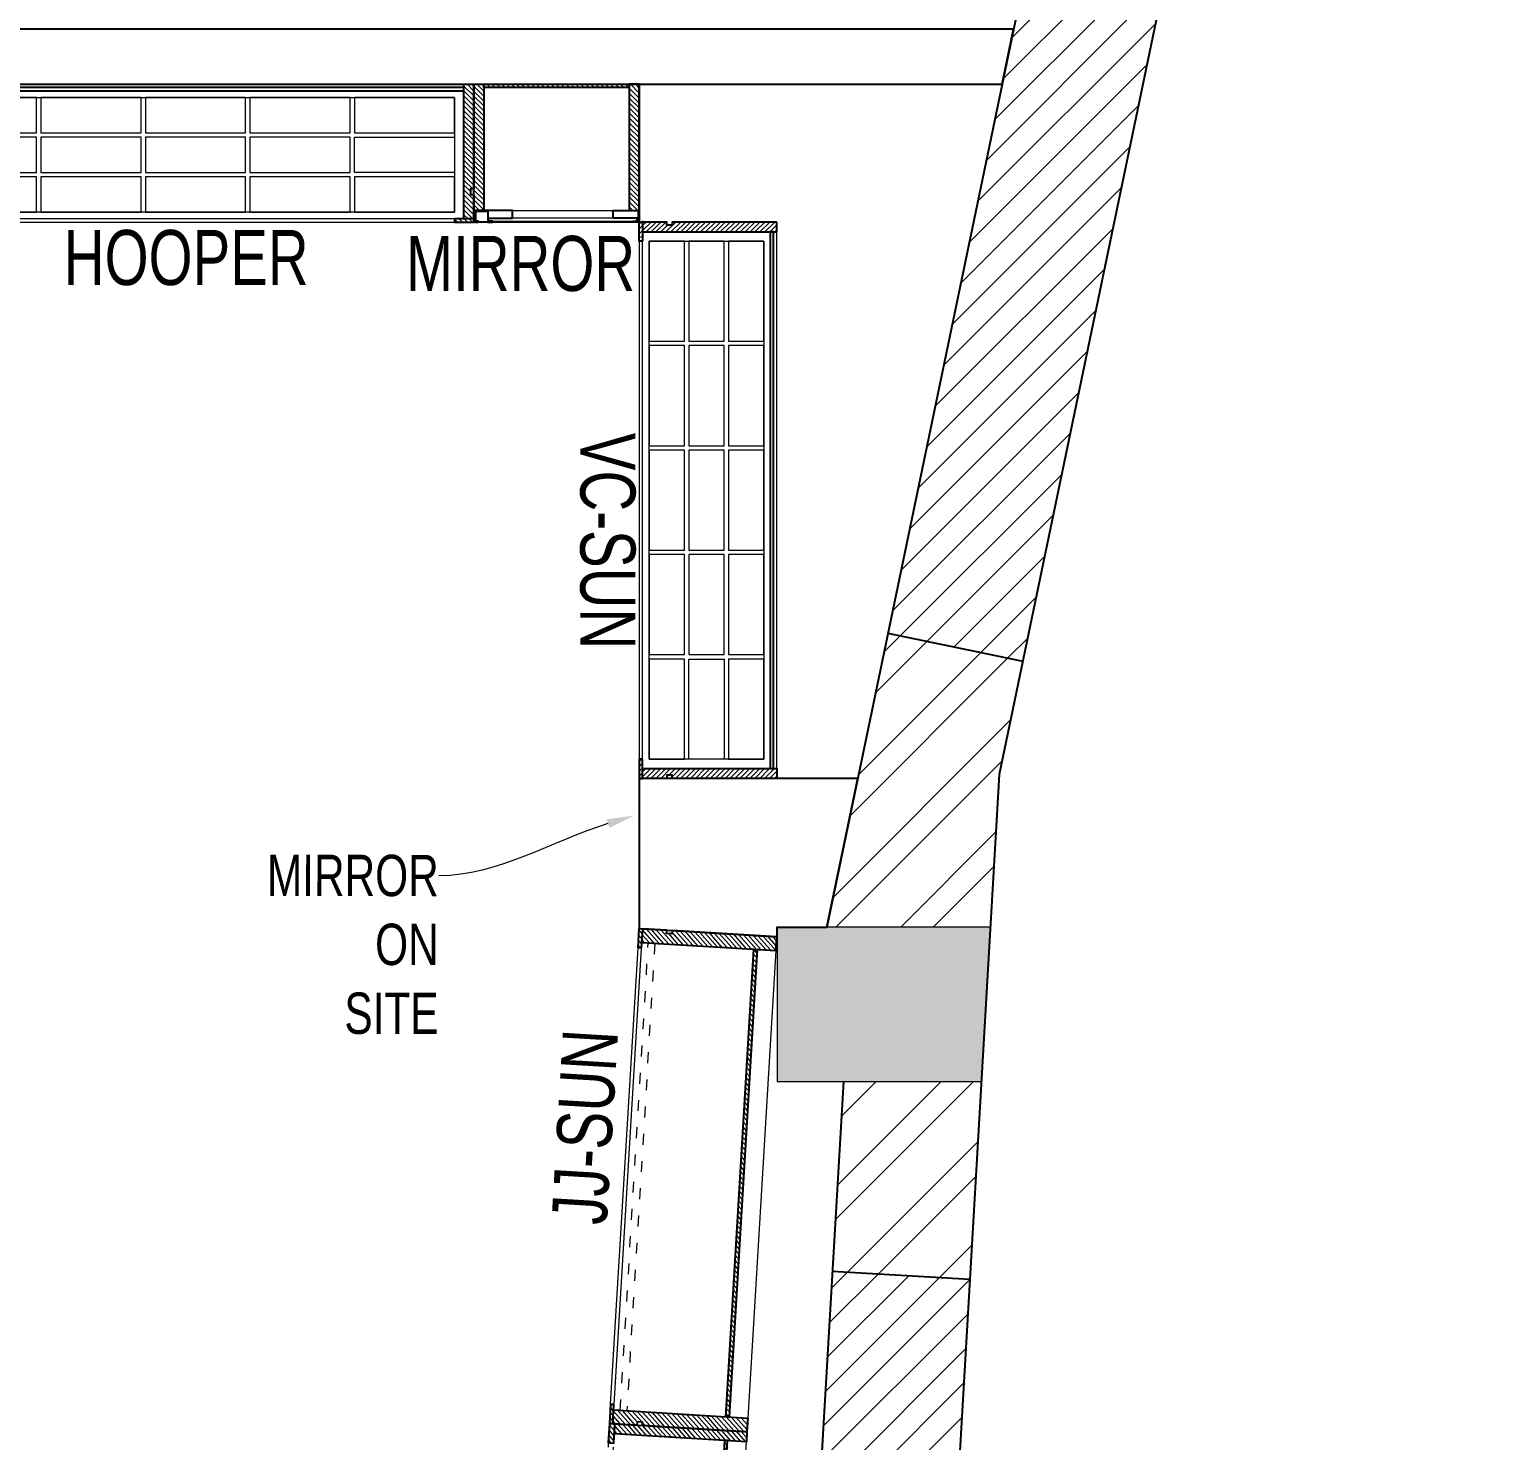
# Model space of a CAD drawing. Header units: feet. Extents: x 3164909 to 3172211, y -5464209 to -5452594.
# Drawn here: x 3169562 to 3172211, y -5458617 to -5456055 of the extents above; entities that cross this region are included whole.
import ezdxf
from ezdxf import colors
from ezdxf.entities.mleader import LeaderData, LeaderLine
from ezdxf.math import Vec2, Vec3

# ---------------------------------------------------------------- set-up
doc = ezdxf.new("R2010")
doc.units = ezdxf.units.FT
doc.header["$LTSCALE"] = 33
doc.header["$MEASUREMENT"] = 0
doc.linetypes.add('ACAD_ISO03W100', pattern=[30, 12, -18])
for name, color, linetype, lineweight in [('A-COL', 243, 'Continuous', 9), ('column hatch', 5, 'Continuous', 0), ('HIDDEN LINE', 177, 'Continuous', 0), ('LENS-DIM', 252, 'Continuous', 5), ('LENS-PARTITION', 21, 'Continuous', 25), ('LENS-TEXT', 31, 'Continuous', 5), ('LENS_TEXT', 31, 'Continuous', 5), ('LK-FF&E WALL', 1, 'Continuous', 9), ('LN-ELEVATION-1', 81, 'Continuous', 25), ('LN-ELEVATION-2', 103, 'Continuous', 20), ('LN-ELEVATION-3', 125, 'Continuous', 18), ('LN-ELEVATION-4', 145, 'Continuous', 13), ('LN-HATCH', 251, 'Continuous', 0), ('PLANO-TXT', 252, 'Continuous', 5)]:
    doc.layers.add(name, color=color, linetype=linetype, lineweight=lineweight)
doc.layers.add('A-WALL', color=1, linetype='Continuous')
doc.styles.add('LK TXT', font='GILC____.TTF', dxfattribs={"height": 100})
doc.styles.get("Standard").update_dxf_attribs({"font": 'GILC____.TTF'})
pattern_1 = [(45, (7858558.917, 3503823.203), (-4.4901280605, 4.4901280605), [])]
pattern_2 = [(45, (3990327.2935, 1709214.6916), (-4.4901280605, 4.4901280605), [])]
pattern_3 = [(45, (4208834.247, 1706614.74), (-4.4901280605, 4.4901280605), [])]
pattern_4 = [(45, (4209134.247, 1706614.74), (-4.4901280605, 4.4901280605), [])]

# ---------------------------------------------------------------- blocks, each defined once
blk = doc.blocks.new('rtf')
at = {"color": 0, "linetype": 'ByBlock', "lineweight": -2}
for p, q in [((16425.3, -172793.1), (16535.3, -172793.1)), ((16535.3, -172793.1), (16535.3, -172817.1)), ((16412.5, -172798.8), (16452.4, -172798.8)), ((16412.5, -172810.8), (16412.5, -172798.8)), ((16412.5, -172810.8), (16452.4, -172810.8)), ((16425.3, -172817.1), (16535.3, -172817.1))]:
    blk.add_line(p, q, dxfattribs=at)
for centre, radius, start, end in [((16412.5, -172805.1), 17.5, 21.0506, 340.9422), ((16444.5, -172804.8), 9.89, 322.6562, 37.3438)]:
    blk.add_arc(centre, radius, start, end, dxfattribs=at)
blk = doc.blocks.new('dsg')
at = {"color": 0, "linetype": 'ByBlock', "lineweight": -2}
for radius in [155, 143, 25, 20]:
    blk.add_circle((11491.5, -171102.6), radius, dxfattribs=at)
blk.add_blockref('rtf', (-5117.5, 1702.9), dxfattribs=at)
blk = doc.blocks.new('A$C94e56fbd')
at = {"layer": 'column hatch'}
h = blk.add_hatch(color=8, dxfattribs=at)
h.dxf.hatch_style = 1
h.paths.add_polyline_path([(1917.4, -4501.9), (1457.4, -4501.9), (1457.4, -4762.3), (1911, -4726.6)])
h.paths.add_polyline_path([(1940.8, -3673.6), (1595.1, -3673.6), (1595.1, -3953.6), (1932.9, -3953.6)])
h.paths.add_polyline_path([(2001.8, -1519.3), (2002.6, -1504.8), (1612.2, -1504.8), (1612.2, -1784.8), (1994.3, -1784.8)])
h.paths.add_polyline_path([(2129.1, 661.3), (1742.3, 661.3), (1742.3, 381.3), (2112.7, 381.3)])
h.paths.add_polyline_path([(3033.4, 5213.3), (2603.4, 5234.3), (2603.4, 4854), (2958.8, 4854)])
h.paths.add_polyline_path([(54.1, 5359), (33.3, 5360), (-168.1, 5357.3), (-214.1, 5010.3), (4, 4981.4)])
h.paths.add_polyline_path([(-2895.3, 5718.9), (-3147.4, 5752.3), (-3245.3, 5326.7), (-2895.3, 5326.7)])
h.paths.add_polyline_path([(-3916.5, 933), (-4256.5, 933), (-4256.5, 653), (-3916.5, 653)])
h.paths.add_polyline_path([(-1051.1, 787.1), (-1331.1, 787.1), (-1331.1, 507.1), (-1051.1, 507.1)])
h.paths.add_polyline_path([(-1051.1, -1392.9), (-1331.1, -1392.9), (-1331.1, -1672.9), (-1051.1, -1672.9)])
h.paths.add_polyline_path([(-3886.5, -1251), (-4256.5, -1251), (-4256.5, -1531), (-3886.5, -1531)])
h.paths.add_polyline_path([(-1065.1, -3576.9), (-1344.2, -3576.9), (-1345.1, -3856.9), (-1065.1, -3856.9)])
h.paths.add_polyline_path([(-3886.5, -3402), (-4256.5, -3402), (-4256.5, -3682), (-3886.5, -3682)])
at = {"layer": 'LN-HATCH'}
h = blk.add_hatch(dxfattribs=at)
h.set_pattern_fill('ANSI32', color=256, scale=333, angle=180)
h.set_pattern_definition([(225, (-5864106.86, 5280898.62), (88.2999593, -88.2999593), []), (225, (-5864165.73, 5280898.62), (88.2999593, -88.2999593), [])])
h.paths.add_polyline_path([(1932.9, -3953.6), (1695.1, -3953.6), (1667.4, -4501.9), (1917.4, -4501.9)])
h.paths.add_polyline_path([(1648.5, 5281), (54.1, 5359), (21.1, 5110.3), (1604.6, 5032.8)])
h.paths.add_polyline_path([(-168.1, 5357.3), (-2895.3, 5718.9), (-2895.3, 5466.7), (-200.9, 5109.5)])
h.paths.add_polyline_path([(-3035.3, 5326.7), (-3245.3, 5326.7), (-4256.5, 933), (-4046.5, 933)])
h.paths.add_polyline_path([(-4056.5, 653), (-4256.5, 653), (-4256.5, -1251), (-4056.5, -1251)])
h.paths.add_polyline_path([(-4006.5, -3682), (-4256.5, -3682), (-4256.5, -4901), (-4006.5, -4901)])
h.paths.add_polyline_path([(2592.5, 4320.1), (2837.3, 4269.2), (2958.8, 4854), (2703.4, 4854)])
h.paths.add_polyline_path([(2188, 1144.3), (1943.2, 1195.2), (1832.3, 661.3), (2129.1, 661.3), (2145.2, 938.6)])
h.paths.add_polyline_path([(2187.3, 2370.1), (2432.1, 2319.2), (2593.1, 3094.3), (2348.4, 3145.2)])
h.paths.add_polyline_path([(2021.8, -1175.3), (1772.3, -1160.7), (1752.2, -1504.8), (2002.6, -1504.8)])
h.paths.add_polyline_path([(1842.2, 37.2), (2091.8, 22.7), (2112.7, 381.3), (1862.3, 381.3)])
h.paths.add_polyline_path([(1950.4, -3335.9), (1705.6, -3328.9), (1695.1, -3673.6), (1940.8, -3673.6)])
h.paths.add_polyline_path([(-4256.5, -1866.5), (-4046.5, -1866.5), (-4046.5, -1531), (-4256.5, -1531)])
h.paths.add_polyline_path([(-4046.5, -3066.5), (-4256.5, -3066.5), (-4256.5, -3402), (-4046.5, -3402)])
h = blk.add_hatch(dxfattribs=at)
h.set_pattern_fill('ANSI31', color=256, scale=333, angle=180)
h.set_pattern_definition([(225, (-5864106.86, 5280898.62), (29.43331977, -29.43331977), [])])
h.paths.add_polyline_path([(2837.3, 4269.2), (2592.5, 4320.1), (2348.4, 3145.2), (2593.1, 3094.3)])
h.paths.add_polyline_path([(2432.1, 2319.2), (2187.3, 2370.1), (1943.2, 1195.2), (2188, 1144.3)])
h.paths.add_polyline_path([(2091.8, 22.7), (1842.2, 37.2), (1772.3, -1160.7), (2021.8, -1175.3)])
h.paths.add_polyline_path([(1984.3, -2136.3), (1741.8, -2129.5), (1705.6, -3328.9), (1950.4, -3335.9)])
h.paths.add_polyline_path([(-4046.5, -1866.5), (-4256.5, -1866.5), (-4256.5, -3066.5), (-4046.5, -3066.5)])
at = {"layer": 'A-COL'}
for p, q in [((2129.1, 661.3), (1742.3, 661.3)), ((1742.3, 661.3), (1742.3, 381.3)), ((1742.3, 381.3), (2112.7, 381.3))]:
    blk.add_line(p, q, dxfattribs=at)
at = {"layer": 'A-WALL'}
for p, q in [((3033.4, 5213.3), (2145.2, 938.6)), ((2703.4, 4854), (1832.3, 661.3)), ((1943.2, 1195.2), (2188, 1144.3)), ((2145.2, 938.6), (2001.8, -1519.3)), ((1862.3, 381.3), (1752.2, -1504.8)), ((1842.2, 37.2), (2091.8, 22.7))]:
    blk.add_line(p, q, dxfattribs=at)
blk = doc.blocks.new('VC HD 1010')
at = {"layer": 'LN-HATCH', "ltscale": 0.5}
h = blk.add_hatch(dxfattribs=at)
h.set_pattern_fill('ANSI31', color=256, scale=2)
h.set_pattern_definition([(45, (3761554.586, 1795022.936), (-4.490128061, 4.490128061), [])])
h.paths.add_polyline_path([(-505.2, 24), (-505.2, -166), (-499.2, -166), (-499.2, -176), (-505.2, -176), (-505.2, -220), (-487.2, -220), (-487.2, 24)])
h = blk.add_hatch(dxfattribs=at)
h.set_pattern_fill('ANSI31', color=256, scale=2)
h.set_pattern_definition(pattern_1)
h.paths.add_polyline_path([(504.8, 24), (504.8, -166), (498.8, -166), (498.8, -176), (504.8, -176), (504.8, -220), (486.8, -220), (486.8, 24)])
h = blk.add_hatch(dxfattribs=at)
h.set_pattern_fill('ANSI31', color=256, scale=2)
h.set_pattern_definition([(45, (7858741.917, 3503823.203), (-4.4901280605, 4.4901280605), [])])
h.paths.add_polyline_path([(-470.2, -220), (-470.2, -226), (-505.2, -226), (-505.2, -220)])
h = blk.add_hatch(dxfattribs=at)
h.set_pattern_fill('ANSI31', color=256, scale=2)
h.set_pattern_definition(pattern_1)
h.paths.add_polyline_path([(476.8, -220), (476.8, -226), (511.8, -226), (511.8, -220)])
at = {"layer": 'LN-ELEVATION-1', "ltscale": 0.5}
for points in [[(-505.2, 24), (-505.2, -166), (-499.2, -166), (-499.2, -176), (-505.2, -176), (-505.2, -220), (-487.2, -220), (-487.2, 24)], [(486.8, 12), (-487.2, 12), (-487.2, 18), (486.8, 18)], [(504.8, 24), (504.8, -166), (498.8, -166), (498.8, -176), (504.8, -176), (504.8, -220), (486.8, -220), (486.8, 24)], [(-470.2, -220), (-470.2, -226), (-505.2, -226), (-505.2, -220)], [(469.8, -220), (469.8, -226), (504.8, -226), (504.8, -220)]]:
    blk.add_lwpolyline(points, close=True, dxfattribs=at)
at = {"layer": 'LN-ELEVATION-2', "ltscale": 0.5}
blk.add_lwpolyline([(470.2, 0), (-470.2, 0), (-470.2, -208), (470.2, -208)], close=True, dxfattribs=at)
at = {"layer": 'LN-ELEVATION-3', "ltscale": 0.5}
for p, q in [((-487.2, 24), (486.8, 24)), ((-470.2, -220), (469.8, -220)), ((469.8, -226), (-470.2, -226))]:
    blk.add_line(p, q, dxfattribs=at)
for points in [[(-470.2, 0), (-288.5, 0), (-288.5, -64), (-470.2, -64)], [(-280.5, 0), (-98.8, 0), (-98.8, -64), (-280.5, -64)], [(-90.8, 0), (90.8, 0), (90.8, -64), (-90.8, -64)], [(98.8, 0), (280.5, 0), (280.5, -64), (98.8, -64)], [(288.5, 0), (470.2, 0), (470.2, -64), (288.5, -64)], [(-470.2, -136), (-288.5, -136), (-288.5, -72), (-470.2, -72)], [(-280.5, -72), (-98.8, -72), (-98.8, -136), (-280.5, -136)], [(-90.8, -72), (90.8, -72), (90.8, -136), (-90.8, -136)], [(98.8, -72), (280.5, -72), (280.5, -136), (98.8, -136)], [(288.5, -72), (470.2, -72), (470.2, -136), (288.5, -136)], [(-470.2, -144), (-288.5, -144), (-288.5, -208), (-470.2, -208)], [(-280.5, -144), (-98.8, -144), (-98.8, -208), (-280.5, -208)], [(-90.8, -144), (90.8, -144), (90.8, -208), (-90.8, -208)], [(98.8, -144), (280.5, -144), (280.5, -208), (98.8, -208)], [(288.5, -144), (470.2, -144), (470.2, -208), (288.5, -208)]]:
    blk.add_lwpolyline(points, close=True, dxfattribs=at)
blk = doc.blocks.new('CLENS 600')
at = {"layer": 'LN-HATCH', "ltscale": 0.5}
h = blk.add_hatch(dxfattribs=at)
h.set_pattern_fill('ANSI31', color=256, scale=2)
h.set_pattern_definition(pattern_2)
h.paths.add_polyline_path([(-600, 0), (-582, 0), (-582, -240), (-600, -240)])
h = blk.add_hatch(dxfattribs=at)
h.set_pattern_fill('ANSI31', color=256, scale=2)
h.set_pattern_definition([(45, (3975657.573, 1709214.6916), (-4.490128061, 4.490128061), [])])
h.paths.add_polyline_path([(-18, 0), (0, 0), (0, -240), (-18, -240)])
h = blk.add_hatch(dxfattribs=at)
h.set_pattern_fill('ANSI31', color=256, scale=2)
h.set_pattern_definition([(45, (3990252.2935, 1709214.6916), (-4.4901280605, 4.4901280605), [])])
h.paths.add_polyline_path([(-582, -40), (-18, -40), (-18, -34), (-582, -34)])
h = blk.add_hatch(dxfattribs=at)
h.set_pattern_fill('ANSI31', color=256, scale=2)
h.set_pattern_definition(pattern_2)
h.paths.add_polyline_path([(-600, -250), (-565, -250), (-565, -240), (-600, -240)])
h = blk.add_hatch(dxfattribs=at)
h.set_pattern_fill('ANSI31', color=256, scale=2)
h.set_pattern_definition([(45, (3990177.2935, 1709214.6916), (-4.4901280605, 4.4901280605), [])])
h.paths.add_polyline_path([(-35, -250), (0, -250), (0, -240), (-35, -240)])
at = {"layer": 'HIDDEN LINE', "linetype": 'ACAD_ISO03W100', "ltscale": 0.02}
for p, q in [((-35, -240), (-565, -240)), ((-565, -250), (-35, -250))]:
    blk.add_line(p, q, dxfattribs=at)
at = {"layer": 'LN-ELEVATION-1', "ltscale": 0.5}
for points in [[(-600, 0), (-582, 0), (-582, -240), (-600, -240)], [(-18, 0), (0, 0), (0, -240), (-18, -240)], [(-582, -40), (-18, -40), (-18, -34), (-582, -34)], [(-600, -250), (-565, -250), (-565, -240), (-600, -240)], [(-35, -250), (0, -250), (0, -240), (-35, -240)]]:
    blk.add_lwpolyline(points, close=True, dxfattribs=at)
at = {"layer": 'LN-ELEVATION-4'}
blk.add_line((-18, 0), (-582, 0), dxfattribs=at)
blk = doc.blocks.new('JJ SH 900')
at = {"layer": 'LN-HATCH', "ltscale": 0.5}
h = blk.add_hatch(dxfattribs=at)
h.set_pattern_fill('ANSI31', color=256, scale=50)
h.paths.add_polyline_path([(-911.8, 0), (-911.8, -190), (-905.8, -190), (-905.8, -200), (-911.8, -200), (-911.8, -244), (-886.8, -244), (-886.8, 0)])
h = blk.add_hatch(dxfattribs=at)
h.set_pattern_fill('ANSI31', color=256, scale=2)
h.set_pattern_definition(pattern_3)
h.paths.add_polyline_path([(-11.8, 0), (-11.8, -190), (-17.8, -190), (-17.8, -200), (-11.8, -200), (-11.8, -244), (-36.8, -244), (-36.8, 0)])
h = blk.add_hatch(dxfattribs=at)
h.set_pattern_fill('ANSI31', color=256, scale=2)
h.set_pattern_definition(pattern_4)
h.paths.add_polyline_path([(-36.8, -40), (-886.8, -40), (-886.8, -34), (-36.8, -34)])
h = blk.add_hatch(dxfattribs=at)
h.set_pattern_fill('ANSI31', color=256, scale=2)
h.set_pattern_definition(pattern_4)
h.paths.add_polyline_path([(-876.8, -244), (-876.8, -250), (-911.8, -250), (-911.8, -244)])
h = blk.add_hatch(dxfattribs=at)
h.set_pattern_fill('ANSI31', color=256, scale=2)
h.set_pattern_definition(pattern_3)
h.paths.add_polyline_path([(-46.8, -244), (-46.8, -250), (-11.8, -250), (-11.8, -244)])
at = {"layer": 'LN-ELEVATION-1', "ltscale": 0.5}
for points in [[(-911.8, 0), (-911.8, -190), (-905.8, -190), (-905.8, -200), (-911.8, -200), (-911.8, -244), (-886.8, -244), (-886.8, 0)], [(-11.8, 0), (-11.8, -190), (-17.8, -190), (-17.8, -200), (-11.8, -200), (-11.8, -244), (-36.8, -244), (-36.8, 0)], [(-36.8, -40), (-886.8, -40), (-886.8, -34), (-36.8, -34)], [(-876.8, -244), (-876.8, -250), (-911.8, -250), (-911.8, -244)], [(-46.8, -244), (-46.8, -250), (-11.8, -250), (-11.8, -244)]]:
    blk.add_lwpolyline(points, close=True, dxfattribs=at)
at = {"layer": 'LN-ELEVATION-3', "ltscale": 0.5}
for p, q in [((-886.8, 0), (-36.8, 0)), ((-876.8, -244), (-46.8, -244)), ((-46.8, -250), (-876.8, -250))]:
    blk.add_line(p, q, dxfattribs=at)
at = {"layer": 'LN-ELEVATION-4', "linetype": 'ACAD_ISO03W100', "ltscale": 0.05}
blk.add_lwpolyline([(-886.8, -220), (-36.8, -220), (-36.8, -232), (-886.8, -232)], close=True, dxfattribs=at)
blk = doc.blocks.new('MIRROR')
at = {"layer": 'LN-HATCH', "ltscale": 0.5}
h = blk.add_hatch(dxfattribs=at)
h.set_pattern_fill('ANSI31', color=256, scale=2)
h.set_pattern_definition([(45, (4060433.7416, 1708720.787), (-4.4901280605, 4.4901280605), [])])
h.paths.add_polyline_path([(212.9, 101.3), (230.9, 101.3), (230.9, -127.7), (212.9, -127.7)])
h.paths.add_polyline_path([(230.9, 95.3), (494.9, 95.3), (494.9, 101.3), (230.9, 101.3)])
h.paths.add_polyline_path([(512.9, 101.3), (494.9, 101.3), (494.9, -127.7), (512.9, -127.7)])
at = {"layer": 'Defpoints'}
blk.add_lwpolyline([(512.9, 101.3), (212.9, 101.3), (212.9, -148.7), (512.9, -148.7)], close=True, dxfattribs=at)
at = {"layer": 'LN-ELEVATION-1'}
for points in [[(212.9, 101.3), (230.9, 101.3), (230.9, -127.7), (212.9, -127.7)], [(230.9, 95.3), (494.9, 95.3), (494.9, 101.3), (230.9, 101.3)], [(512.9, 101.3), (494.9, 101.3), (494.9, -127.7), (512.9, -127.7)], [(259.9, -141.7), (259.9, -127.7), (214.9, -127.7), (214.9, -148.7), (223.9, -148.7), (223.9, -147.2), (216.4, -147.2), (216.4, -141.7)], [(442.9, -141.7), (442.9, -127.7), (487.9, -127.7), (487.9, -148.7), (478.9, -148.7), (478.9, -147.2), (486.4, -147.2), (486.4, -141.7)], [(504.9, -148.7), (504.9, -147.2), (509.4, -147.2), (509.4, -129.2), (487.9, -129.2), (487.9, -127.7), (510.9, -127.7), (510.9, -148.7)]]:
    blk.add_lwpolyline(points, close=True, dxfattribs=at)
at = {"layer": 'LN-ELEVATION-2'}
blk.add_lwpolyline([(259.9, -141.7), (442.9, -141.7), (442.9, -127.7), (259.9, -127.7)], close=True, dxfattribs=at)
at = {"layer": 'LN-ELEVATION-2', "color": 4, "lineweight": 0}
blk.add_lwpolyline([(216.4, -141.7), (486.4, -141.7), (486.4, -147.2), (216.4, -147.2)], close=True, dxfattribs=at)
at = {"layer": 'LN-ELEVATION-4', "ltscale": 0.5}
blk.add_line((478.9, -148.7), (223.9, -148.7), dxfattribs=at)

msp = doc.modelspace()

# ---------------------------------------------------------------- linework, layer by layer
at = {"layer": 'LENS-PARTITION'}
for points in [[(3171348.5, -5456054.8), (3169359.2, -5456054.8), (3169359.2, -5456154.8), (3169470.4, -5456154.8), (3170444.4, -5456154.8), (3170462.4, -5456154.8), (3170480.4, -5456154.8), (3170744.4, -5456154.8), (3170762.4, -5456154.8), (3171327.7, -5456154.8)], [(3171065.9, -5457414.8), (3170669.2, -5457414.8), (3170669.2, -5457687.3), (3170675.2, -5457687.7), (3170719.1, -5457690.3), (3170919.8, -5457702.3), (3170919.8, -5457684.8), (3171009.8, -5457684.8)]]:
    msp.add_lwpolyline(points, close=True, dxfattribs=at)

# ---------------------------------------------------------------- block references
at = {"layer": 'LENS-DIM', "color": 2}
msp.add_blockref('A$C94e56fbd', (3169177.5, -5458346.1), dxfattribs=at)
at = {"layer": 'LK-FF&E WALL', "xscale": -1}
for name, p in [('VC HD 1010', (3169864.1, -5456178.8)), ('MIRROR', (3170882.2, -5456256.1))]:
    msp.add_blockref(name, p, dxfattribs=at)
at = {"layer": 'LK-FF&E WALL', "xscale": -1, "rotation": 270}
msp.add_blockref('VC HD 1010', (3170895.2, -5456909.6), dxfattribs=at)
at = {"layer": 'LK-FF&E WALL'}
for name, p, rotation in [('JJ SH 900', (3170864.1, -5458612.4), 266.5629231330077), ('CLENS 600', (3170828.8, -5459199.6), 266.5629231358086)]:
    msp.add_blockref(name, p, dxfattribs=dict(at, rotation=rotation))
at = {"layer": 'LN-ELEVATION-3', "xscale": -1, "rotation": 311.1558274151865}
msp.add_blockref('dsg', (3307538.1, -5351902.8), dxfattribs=at)

# ---------------------------------------------------------------- texts
at = {"layer": 'LENS_TEXT', "linetype": 'Continuous', "ltscale": 3, "insert": (3170454, -5456480.7), "char_height": 100, "width": 324.474, "attachment_point": 5, "style": 'LK TXT'}
msp.add_mtext('{\\C7;MIRROR}', dxfattribs=at)
at = {"layer": 'PLANO-TXT', "linetype": 'Continuous', "ltscale": 3, "insert": (3169847.3, -5456469.9), "char_height": 100, "width": 244.677, "attachment_point": 5, "style": 'LK TXT'}
msp.add_mtext('HOOPER', dxfattribs=at)
at = {"layer": 'PLANO-TXT', "linetype": 'Continuous', "ltscale": 3, "char_height": 100, "width": 244.677, "attachment_point": 5, "style": 'LK TXT'}
for s, insert, rotation in [('VC-SUN', (3170611.7, -5456983.8), 270), ('JJ-SUN', (3170571.2, -5458047.3), 86.5629)]:
    msp.add_mtext(s, dxfattribs=dict(at, insert=insert, rotation=rotation))

# ---------------------------------------------------------------- leaders
at = {"layer": 'LENS-TEXT', "color": 0, "linetype": 'Continuous', "ltscale": 3}
ml = msp.add_multileader_mtext('Standard', dxfattribs=at)
ml.set_content('\\pxqr,t3;{\\C0;MIRROR ON SITE}', color=1)
ml.set_leader_properties(color=256, linetype='ByLayer', lineweight=-1)
ml.build(insert=Vec2(0, 0))
ml.multileader.update_dxf_attribs({"leader_type": 2, "dogleg_length": 0.36, "arrow_head_size": 50})
ctx = ml.context
ctx.base_point, ctx.char_height, ctx.arrow_head_size, ctx.landing_gap_size, ctx.plane_origin, ctx.plane_x_axis, ctx.plane_y_axis = Vec3(3170055.6, -5457591.3), 75, 50, 0.09, Vec3(3164004.9, -5456095.4), Vec3(0.999999, -0.001097), Vec3(0.001097, 0.999999)
ctx.text_align_type = 2
notes = []
notes.append((ctx, [(1, (1, 1, 0), (3170305.9, -5457591.5), (-0.999999, 0.001097), 0.36, [(1, [(3170660.4, -5457482.1)], 0, [])])]))
ctx.mtext.insert, ctx.mtext.text_direction, ctx.mtext.rotation, ctx.mtext.width, ctx.mtext.alignment, ctx.mtext.flow_direction = Vec3(3170305.5, -5457553.5), Vec3(0.999999, -0.001097), 6.282088, 289.544, 3, 5
for ctx, leaders in notes:
    for number, flags, end, landing, length, lines in leaders:
        leader = LeaderData()
        leader.index, (leader.has_last_leader_line, leader.has_dogleg_vector, leader.attachment_direction) = number, flags
        leader.last_leader_point, leader.dogleg_vector, leader.dogleg_length = Vec3(end), Vec3(landing), length
        for number, points, colour, breaks in lines:
            line = LeaderLine()
            line.index, line.vertices, line.color, line.breaks = number, Vec3.list(points), colors.encode_raw_color(colour), breaks
            leader.lines.append(line)
        ctx.leaders.append(leader)

doc.saveas('drawing.dxf')
